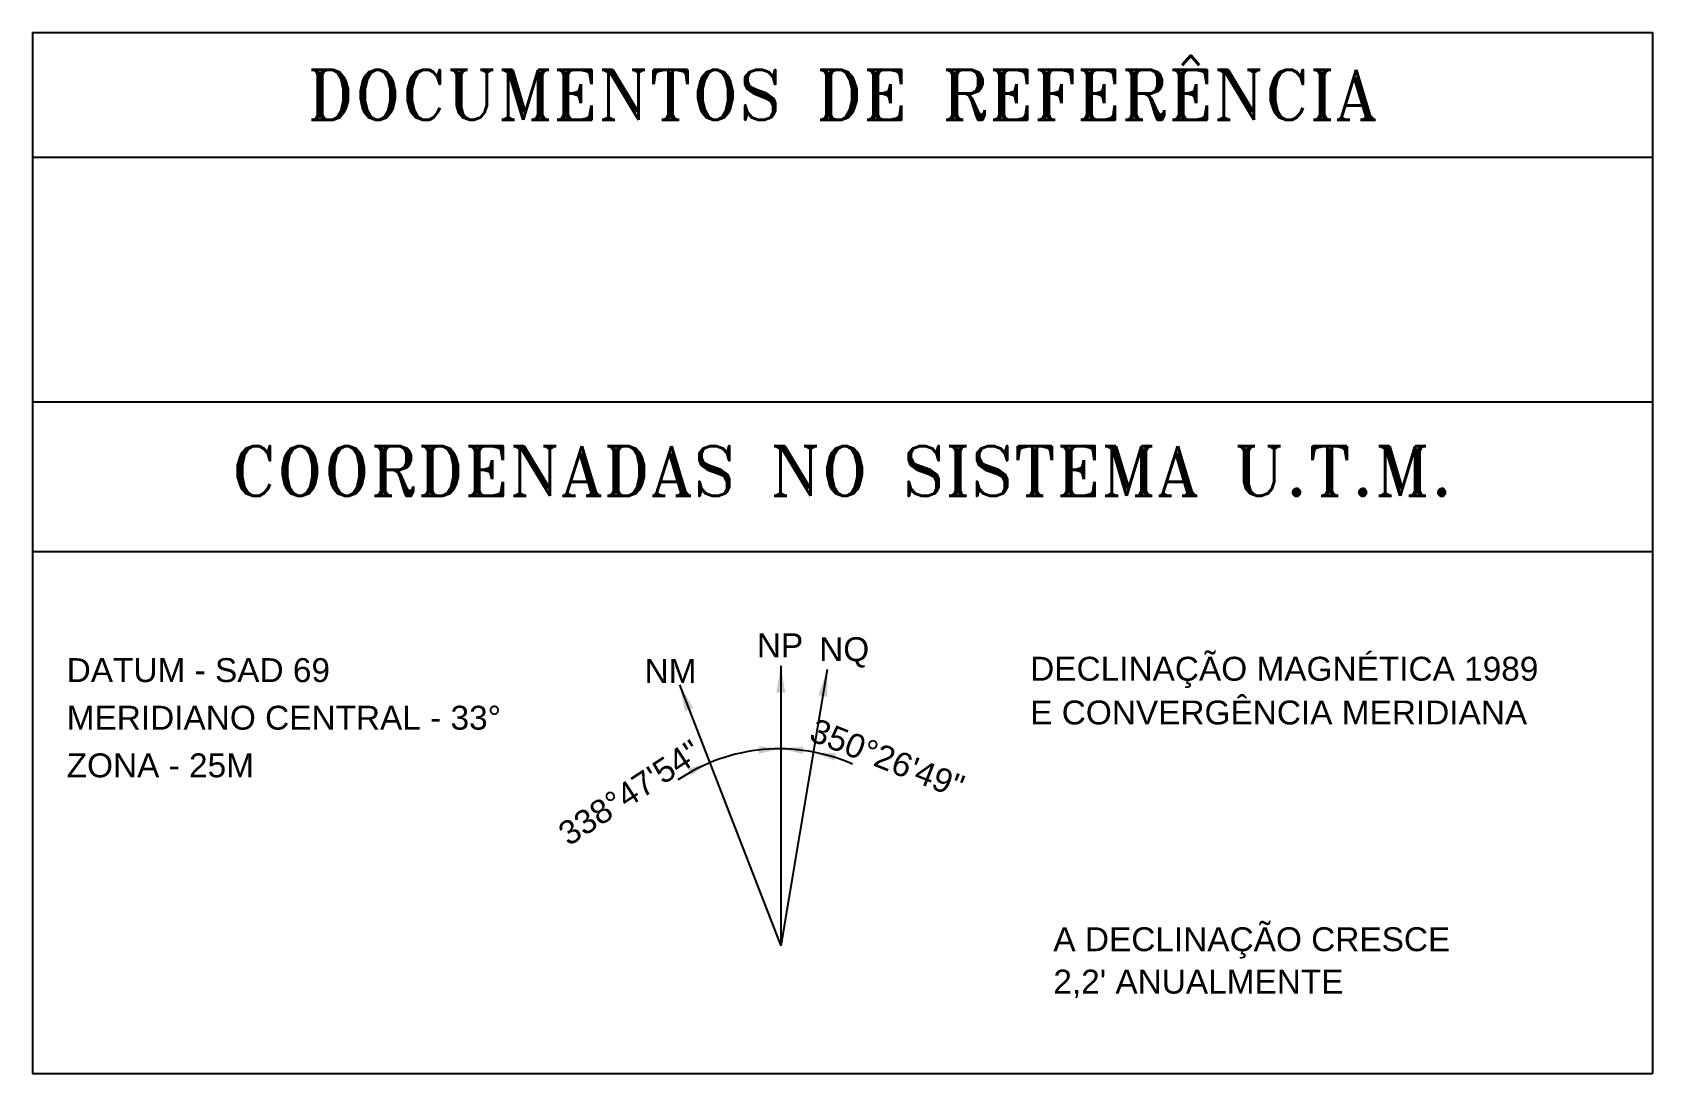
# Model space of a CAD drawing. Extents: x -130 to 0, y 0 to 84.
import ezdxf
from ezdxf.enums import TextEntityAlignment as Align

# ---------------------------------------------------------------- set-up
doc = ezdxf.new("R2010")
doc.units = 0
doc.styles.add('ROMANT', font='romant', dxfattribs={"height": 0.2})
doc.styles.get("Standard").update_dxf_attribs({"font": 'arial.ttf'})

msp = doc.modelspace()

# ---------------------------------------------------------------- linework, layer by layer
at = {"color": 7, "linetype": 'Continuous'}
for p, q in [((-130, 73.53), (0, 73.53)), ((-130, 53.89), (0, 53.89)), ((-130, 41.89), (0, 41.89)), ((-130, 0), (0, 0))]:
    msp.add_line(p, q, dxfattribs=at)
at = {"color": 8, "linetype": 'Continuous'}
for p in [(-69.95, 32.72), (-69.95, 32.72), (-78.08, 31.2), (-78.08, 31.2), (-66.22, 32.41), (-66.22, 32.41)]:
    msp.add_line(p, (-69.95, 10.25), dxfattribs=at)
at = {"color": 7}
for points in [[(-130, 83.53), (0, 83.53)], [(-130, 83.53), (-130, 0)], [(0, 83.53), (0, 0)]]:
    msp.add_lwpolyline(points, dxfattribs=at)
at = {"color": 8, "linetype": 'Continuous'}
msp.add_ellipse((-70.06, 11.44), major_axis=(10.33, 10.33), ratio=1, start_param=0.372279, end_param=1.377239, dxfattribs=at)
for points in [[(-70.31, 30.56), (-69.95, 32.72), (-69.59, 30.56)], [(-77.64, 29.06), (-78.08, 31.2), (-76.97, 29.32)], [(-66.94, 30.34), (-66.22, 32.41), (-66.23, 30.22)], [(-71.76, 26.26), (-71.73, 25.66), (-69.95, 26.06)], [(-68.18, 25.65), (-68.14, 26.24), (-69.95, 26.05)], [(-77.41, 24.46), (-77.16, 23.92), (-75.65, 24.94)], [(-65.65, 25.1), (-65.52, 25.68), (-67.34, 25.79)]]:
    msp.add_solid(points, dxfattribs=at)

# ---------------------------------------------------------------- texts
at = {"color": 8, "linetype": 'Continuous', "style": 'ROMANT'}
for s, p in [('DOCUMENTOS DE REFER%%202NCIA', (-65, 76.52)), ('COORDENADAS NO SISTEMA U.T.M.', (-65, 46.34))]:
    msp.add_text(s, height=4, dxfattribs=at).set_placement(p, align=Align.CENTER)
at = {"color": 1, "linetype": 'Continuous'}
for s, height, p in [('NP', 1.917, (-71.87, 33.4)), ('NQ', 1.917, (-66.87, 33.09)), ('DECLINA%%199%%195O MAGN%%201TICA 1989', 1.9172, (-49.94, 31.52)), ('DATUM - SAD 69  ', 1.9172, (-127.25, 31.41)), ('NM', 1.917, (-80.88, 31.33)), ('E CONVERG%%202NCIA MERIDIANA', 1.9172, (-49.94, 28.01)), ('MERIDIANO CENTRAL - 33°', 1.9172, (-127.25, 27.59)), ('ZONA - 25M', 1.917, (-127.25, 23.77)), ('A DECLINA%%199%%195O CRESCE', 1.9172, (-48.08, 9.82)), ("2,2' ANUALMENTE", 1.9172, (-48.08, 6.42))]:
    msp.add_text(s, height=height, dxfattribs=at).set_placement(p)
for s, rotation, p in [('350%%d26\'49"', 338.4584, (-61.41, 25.29)), ('338%%d47\'54"', 33.1914, (-82.07, 22.55))]:
    msp.add_text(s, height=1.9172, rotation=rotation, dxfattribs=at).set_placement(p, align=Align.MIDDLE)

doc.saveas('drawing.dxf')
